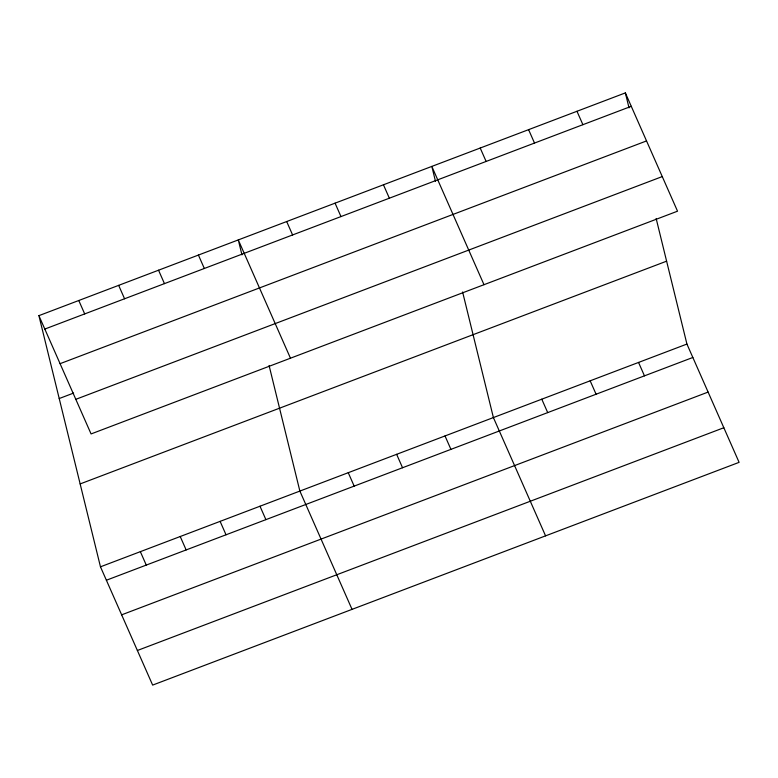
<?xml version="1.0" encoding="UTF-8"?>
<svg xmlns="http://www.w3.org/2000/svg" width="778" height="778" viewBox="0 0 778 778"><rect width="100%" height="100%" fill="white"/><g stroke="black" fill="none" stroke-linecap="round" stroke-linejoin="round"><path stroke-width="1.17" d="M38.9 315.654L625.356 92.903L677.531 211.188L91.075 433.939L38.9 315.654L100.469 566.812L152.644 685.097L739.1 462.346L686.925 344.061L656.146 218.482M44.813 329.065L631.279 106.314M60.081 363.676L646.537 140.925M59.216 398.54L73.618 393.065M75.806 399.328L662.263 176.577M80.153 483.926L666.61 261.175M100.469 566.812L686.925 344.061M106.392 580.232L692.848 357.472M121.65 614.834L708.106 392.083M137.375 650.496L723.832 427.735M576.975 111.283L582.897 124.694M638.543 362.441L644.466 375.852M528.593 129.654L534.515 143.074M590.162 380.812L596.084 394.232M480.211 148.034L486.124 161.445M541.78 399.192L547.702 412.612M483.994 284.699L431.829 166.414L435.495 181.371M545.572 535.857L493.398 417.572L462.609 291.993M383.447 184.785L389.36 198.205M445.016 435.943L450.929 449.363M335.065 203.165L340.978 216.576M396.634 454.323L402.547 467.743M286.683 221.545L292.596 234.956M348.252 472.703L354.165 486.114M290.466 358.201L238.292 239.916L241.968 254.883M198.419 255.067L204.332 268.478M352.035 609.359L299.87 491.074L269.081 365.495M158.537 270.209L164.459 283.63M259.988 506.225L265.901 519.636M118.655 285.361L124.577 298.771M220.106 521.367L226.028 534.787M78.782 300.502L84.695 313.923M180.224 536.519L186.146 549.929M140.351 551.67L146.264 565.081M625.356 92.903L629.032 107.87"/></g></svg>
